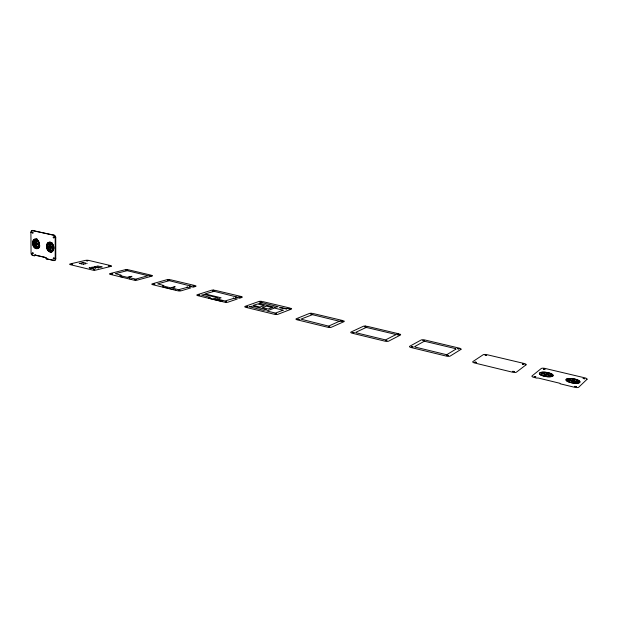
<?xml version="1.0" encoding="UTF-8"?>
<svg xmlns="http://www.w3.org/2000/svg" width="618" height="618" viewBox="0 0 618 618"><rect width="100%" height="100%" fill="white"/><g stroke="black" fill="none" stroke-linecap="round" stroke-linejoin="round"><path stroke-width="0.93" d="M33.457 242.913L33.511 242.356A3.685 2.511 76.4 0 1 35.319 240.255L36.277 240.17L35.867 240.147A3.677 2.511 76.4 0 0 34.06 242.248L33.457 242.913L36.3 243.299L34.005 242.804M49.757 243.515C48.768 244.998 50.576 247.192 49.734 246.713L47.416 246.173L47.47 245.609A3.723 2.572 76.3 0 1 49.332 243.492L50.297 243.399L50.321 246.845L52.646 247.393L52.592 246.806A3.723 2.572 76.3 0 0 50.707 243.809L50.282 243.631L50.83 243.523L50.861 246.736L53.187 247.277M47.416 246.173L48.019 245.5A3.716 2.572 76.3 0 1 49.88 243.384L50.297 243.399M35.728 243.446L35.736 240.271M36.848 244.18L36.277 244.326L38.579 244.821L38.532 245.377A3.685 2.511 76.4 0 1 36.709 247.478L36.3 247.455L36.277 244.326L38.37 244.535M50.274 246.597L47.965 246.057M171.874 289.17L171.889 289.139M170.383 288.861L170.56 288.822M32.8 232.067L33.102 233.117M166.003 287.795L166.033 287.834M129.394 278.842L129.409 278.818M98.324 267.872L97.907 267.841L98.347 267.841M83.391 262.519L82.99 262.48L83.422 262.495M54.036 236.787L54.036 237.845M33.048 252.716L33.055 253.743M54.067 257.783L54.067 258.826M45.454 257.721A0.919 0.633 75.7 0 1 46.118 258.78L54.175 260.487A2.225 1.545 75.7 0 0 55.767 258.71L55.744 237.698A2.248 1.56 76.7 0 0 54.137 235.157L32.43 230.522A2.209 1.506 76.9 0 0 30.9 232.329L31.062 252.994A2.194 1.491 76 0 0 32.623 255.497L34.708 255.752A0.912 0.626 75.9 0 1 35.342 255.025L46.002 257.606L34.801 255.141A0.919 0.626 75.9 0 0 34.16 255.867M53.635 260.603A2.233 1.545 75.7 0 0 55.218 258.834L55.767 258.71M46.118 258.78L53.333 260.278M163.044 287.061L162.905 286.961M32.623 255.497L33.163 255.381M34.801 255.141L35.342 255.025M53.187 248.003L50.297 247.602L52.646 248.112L52.592 248.675A3.723 2.572 76.3 0 1 50.722 250.784L50.305 250.761L50.29 247.347L47.424 246.891L47.478 247.478A3.723 2.572 76.3 0 0 49.355 250.468L50.313 250.522L49.896 250.352A3.716 2.572 76.3 0 1 48.026 247.362L47.965 246.783M50.305 250.761L51.263 250.676A3.716 2.572 76.3 0 0 52.87 249.371M50.305 246.821L50.861 246.736M35.782 247.331L36.323 247.223L35.914 247.053A3.677 2.511 76.4 0 1 34.067 244.102L34.013 243.523L33.526 244.21A3.685 2.511 76.4 0 0 35.365 247.161L35.782 247.331L35.759 244.203L33.465 243.631M36.3 247.455L37.258 247.362A3.677 2.511 76.4 0 0 37.876 247.154M131.178 279.282L131.333 279.274M35.728 244.156L36.307 244.095M38.362 243.824L36.269 243.531L36.253 240.394L37.211 240.456M36.848 243.469L36.284 243.554L38.579 244.11L38.517 243.523A3.685 2.511 76.4 0 0 36.663 240.564L36.253 240.394M32.43 230.522L53.596 235.257A2.248 1.56 76.7 0 1 55.203 237.806L55.744 237.698M53.596 235.257L54.137 235.157M30.9 232.329L31.448 232.221M172.77 289.355L172.862 289.463M121.978 277.011L121.947 277.111M97.945 266.057L97.93 265.956M87.045 263.361L87.115 263.461M165.083 287.494L165.13 287.594M83.337 264.234L83.345 264.334M48.737 246.961L50.29 247.347M49.734 247.432L49.772 250.638M36.802 240.286L36.817 243.422M36.825 244.218L36.841 247.347M50.838 247.494L50.846 250.653M55.203 237.806L55.218 258.834M46.466 257.976A0.919 0.633 75.7 0 1 46.659 258.656M32.963 255.311A2.194 1.491 76 0 1 32.391 254.91M31.827 253.998A2.194 1.491 76 0 1 31.734 253.72M31.564 231.426A2.209 1.506 76.9 0 1 32.986 230.421M35.69 248.197A4.967 3.391 76.4 0 1 34.847 247.517M36.532 238.927A4.967 3.391 76.4 0 1 37.443 239.297M39.058 247.748A4.967 3.391 76.4 0 1 37.497 248.629M52.368 251.665A5.021 3.469 76.3 0 1 49.656 251.511M47.007 246.196A5.021 3.469 76.3 0 1 47.122 244.967M48.042 242.998A5.021 3.469 76.3 0 1 48.776 242.395M49.633 242.101A5.021 3.469 76.3 0 1 50.56 242.148M51.487 242.526A5.021 3.469 76.3 0 1 52.352 243.214M51.248 243.701A3.716 2.572 76.3 0 1 52.445 244.906M53.565 250.074A4.836 3.337 76.3 0 1 49.695 251.348M47.138 246.227A4.836 3.337 76.3 0 1 47.254 245.045M48.134 243.144A4.836 3.337 76.3 0 1 48.845 242.565M51.456 242.696A4.836 3.337 76.3 0 1 52.291 243.361M53.001 244.272A4.836 3.337 76.3 0 1 53.557 245.377M53.905 246.59A4.836 3.337 76.3 0 1 53.905 249.023M35.72 248.034A4.782 3.268 76.4 0 1 34.909 247.378M36.532 239.104A4.782 3.268 76.4 0 1 37.404 239.467M39.83 245.725A4.782 3.268 76.4 0 1 39.498 246.767M38.965 247.602A4.782 3.268 76.4 0 1 38.27 248.173M38.386 241.653A3.677 2.511 76.4 0 1 38.803 242.495M38.818 246.072A3.677 2.511 76.4 0 1 38.409 246.713M259.066 303.33L275.118 307.362L278.17 306.698L262.132 302.689L259.089 303.284M128.25 277.405L135.721 279.127L148.065 275.698L127.2 270.684L115.265 273.643L121.159 275.188L119.853 275.52L127.169 277.297L131.966 276.331L128.25 277.405M167.617 280.047L169.162 280.417L170.56 279.776L194.778 285.508C190.383 285.755 194.523 286.86 195.574 285.732A2.387 0.618 2.2 0 1 195.527 286.466L193.218 287.169L189.44 286.265L191.008 286.296A2.711 0.703 2.2 0 0 191.325 286.204L169.309 280.688L157.644 283.855L163.924 285.531L162.658 285.895L170.437 287.779L175.157 286.729L171.557 287.934L178.563 289.718L187.432 287.308L186.984 286.999L190.769 287.903L181.19 290.8A2.433 0.641 2 0 1 177.768 290.792L152.646 284.682A2.395 0.618 1.6 0 1 152.352 283.801L166.96 279.691A2.348 0.595 1.9 0 1 169.664 279.599L167.617 280.047M253.388 305.354L259.954 307.061L264.218 305.671L257.675 303.986L253.411 305.315M448.22 355.458L446.775 355.296L448.22 355.458M249.533 306.737L263.592 310.352L266.659 309.695L252.615 306.095L249.533 306.737M179.892 290.336L178.679 290.336L179.892 290.336M241.066 297.011L239.143 297.219L238.687 296.825L240.92 296.431L215.157 290.336C213.959 291.789 210.112 290.614 214.207 290.143A2.41 0.633 2.5 0 0 211.472 290.251L197.297 294.709A2.464 0.664 2.3 0 0 197.76 295.651L224.519 302.163A2.503 0.688 2.7 0 0 228.019 302.156L237.266 299.019L233.241 298.054L233.728 298.424L224.975 300.981L217.652 299.104L221.105 297.791L204.991 293.913L214.199 291.325L237.521 297.188A2.789 0.749 2.9 0 1 237.219 297.289L235.612 297.258L239.629 298.216L241.854 297.459A2.449 0.664 3 0 0 241.777 296.671L241.066 297.011M149.038 275.636L150.545 275.999L152.128 275.45A2.325 0.579 1.6 0 1 151.958 276.13L137.219 280.132A2.372 0.603 1.3 0 1 133.867 280.116L110.243 274.369A2.341 0.579 1 0 1 110.097 273.55L125.06 269.749A2.294 0.556 1.3 0 1 127.725 269.672C123.592 270.112 127.084 271.063 128.575 269.842L151.379 275.234L149.038 275.636M32.074 232.453C32.453 234.546 33.31 231.364 32.074 232.453M32.229 253.141C32.607 255.219 33.465 252.082 32.229 253.141M53.21 237.219C53.596 239.344 54.492 236.115 53.21 237.219M53.241 258.216C53.619 260.325 54.523 257.142 53.241 258.216M413.025 346.922L411.619 346.768L413.025 346.922M154.786 284.249L153.604 284.203L154.786 284.249M217.737 297.837L213.187 298.88L222.31 301.097L221.46 301.306L208.505 298.162L210.421 297.474L201.468 295.141L204.458 294.485L217.737 297.837M339.406 321.252L329.247 325.817A1.336 0.386 4.6 0 1 327.424 325.825L300.842 319.158L312.453 314.693L339.406 321.252M364.365 326.659L366.35 327.231L367.301 326.35L398.695 333.782L398.062 334.106A1.367 0.402 5.9 0 0 396.578 334.438A1.367 0.402 5.9 0 0 398.548 334.902A1.367 0.402 5.9 0 0 398.888 334.299L399.761 334.075A2.735 0.796 5.9 0 1 400.371 335.072L388.66 341.136A2.796 0.834 5.7 0 1 384.921 341.167L352.136 333.195A2.727 0.811 5.1 0 1 351.047 332.005L363.322 326.281A2.673 0.772 5.3 0 1 366.173 326.119L364.365 326.659M386.86 340.58L385.47 340.479L386.86 340.58M136.022 279.699L134.84 279.691L136.022 279.699M340.379 320.966L342.295 321.522L343.538 320.765A2.626 0.749 4.8 0 1 343.948 321.684L331.395 327.239A2.681 0.788 4.6 0 1 327.741 327.262L297.181 319.83A2.626 0.757 4 0 1 296.323 318.733L309.348 313.473A2.572 0.726 4.2 0 1 312.16 313.334L311.796 313.658C308.112 313.712 313.388 315.118 313.226 313.55L342.55 320.495L340.379 320.966M422.982 340.479L424.35 340.688L422.982 340.479M112.406 273.975L111.24 273.967L112.406 273.975M354.114 332.639L352.778 332.484L354.114 332.639M109.811 266.003L108.675 265.995L109.795 266.034M286.86 308.768L286.744 308.892A2.881 0.803 3.7 0 1 286.458 309L280 307.834L279.622 307.324A2.874 0.796 3.7 0 1 279.83 307.246L286.86 308.768M283.121 310.19L275.474 313.063L266.783 310.962L274.492 308.081L283.121 310.19M94.739 269.687L93.596 269.641L94.739 269.687M95.798 267.996L91.927 267.223L95.798 267.996M93.163 268.637L89.247 267.803L93.163 268.637M272.291 307.602L268.212 309.015L262.465 307.586L266.559 306.142L272.291 307.602M329.742 326.729L328.428 326.582L329.742 326.729M87.717 260.765L86.597 260.757L87.717 260.765M584.736 378.749L583.168 378.51L584.736 378.749M287.864 308.498L289.641 309.015L290.993 308.32A2.534 0.703 3.8 0 1 291.232 309.178L277.976 314.284A2.588 0.734 3.6 0 1 274.4 314.292L245.833 307.347A2.542 0.711 3.1 0 1 245.191 306.327L258.834 301.491A2.487 0.68 3.3 0 1 261.615 301.368C257.598 301.816 261.514 303.191 262.619 301.569L290.074 308.065L287.864 308.498M576.385 386.613L574.779 386.358L576.385 386.613M578.239 381.685L573.628 380.835L574.902 379.661L575.675 379.885A5.338 1.607 9.4 0 1 578.239 381.685M457.567 348.668L458.965 348.892L457.567 348.668M72.484 264.288L71.356 264.249L72.484 264.288M567.826 379.8L567.695 380.039A5.338 1.607 9.4 0 0 570.221 381.847L570.993 382.071L572.291 380.889L567.826 379.8M299.205 319.321L297.915 319.274L299.205 319.321M551.418 375.257L546.945 374.446L548.282 373.303L549.031 373.511A5.214 1.576 8.9 0 1 551.418 375.257M544.937 369.309L543.415 369.07L544.937 369.309M541.26 373.426L541.113 373.651A5.214 1.576 8.9 0 0 543.469 375.404L544.219 375.62L545.594 374.477L541.26 373.426M535.775 376.764L534.222 376.516L535.775 376.764M276.455 313.797L275.172 313.759L276.455 313.797M523.894 364.319L522.403 364.087L523.894 364.319M514.33 371.557L512.801 371.318L514.33 371.557M247.903 306.876L246.644 306.783L247.903 306.876M486.644 355.481L485.2 355.257L486.644 355.481M476.385 362.357L474.91 362.125L476.385 362.357M226.605 301.708L225.369 301.669L226.605 301.708M199.861 295.226L198.641 295.134L199.861 295.226M586.984 379.352L578.68 387.239A3.26 0.997 9.6 0 1 574.694 387.316L560.086 383.77A1.344 0.409 9.3 0 0 559.197 383.114L538.633 378.123A1.321 0.402 8.9 0 0 536.996 378.154L534.022 377.428A3.144 0.966 8.8 0 1 532.044 375.922L541.275 368.506A3.075 0.919 8.8 0 1 545.099 368.444L584.79 377.837A3.183 0.942 9.5 0 1 586.984 379.352M573.303 381.128L572.013 382.31L572.847 382.48A5.338 1.607 9.4 0 0 577.482 382.387L577.822 382.194L573.342 381.128M573.898 379.421L572.546 380.595L568.12 379.529L568.46 379.344A5.338 1.607 9.4 0 1 573.064 379.259L573.898 379.421M175.195 289.958L175.188 289.935M173.704 289.649L173.735 289.641M169.301 288.583L169.687 288.606L169.301 288.583M167.493 288.088L167.092 288.073L167.493 288.073M546.575 374.717L545.207 375.86L546.026 376.022A5.214 1.576 8.9 0 0 550.623 375.937L550.97 375.752L546.575 374.717M547.301 373.063L545.941 374.191L541.577 373.164L541.924 372.986A5.214 1.576 8.9 0 1 546.49 372.909L547.301 373.063M525.988 364.875L516.463 372.136A3.09 0.95 8.4 0 1 512.546 372.206L474.554 362.967A2.997 0.919 7.6 0 1 472.886 361.569L483.206 354.724A2.935 0.873 7.6 0 1 486.953 354.678L524.11 363.477A3.02 0.896 8.4 0 1 525.988 364.875M128.003 278.54L128.003 278.54M122.843 277.289L122.843 277.289M120.788 276.787L120.819 276.779M101.622 266.922L102.024 266.961L101.622 266.922M93.998 266.868L94.407 266.899L93.998 266.868M460.897 349.433L450.182 356.061A2.928 0.888 7 0 1 446.358 356.107L411.117 347.54A2.851 0.857 6.3 0 1 409.749 346.25L421.136 340A2.789 0.819 6.4 0 1 424.798 339.962L459.344 348.143A2.866 0.85 7.1 0 1 460.897 349.433M455.852 349.162L447.301 354.384A1.46 0.44 7 0 1 445.393 354.415L415.489 347.161A1.421 0.433 6.3 0 1 414.794 346.52L423.778 341.53A1.398 0.417 6.4 0 1 425.617 341.515L455.08 348.513A1.437 0.425 7 0 1 455.852 349.162M79.297 263.33L79.707 263.361L79.297 263.33M395.497 334.809L386.165 339.591A1.391 0.417 5.7 0 1 384.303 339.606L356.478 332.863A1.367 0.402 5.2 0 1 355.922 332.268L365.617 327.702A1.344 0.386 5.3 0 1 367.416 327.694L394.871 334.214A1.367 0.402 5.8 0 1 395.497 334.809M110.923 266.397L95.844 270.089A2.317 0.564 0.8 0 1 92.561 270.074L70.305 264.659A2.287 0.541 0.6 0 1 70.282 263.894L85.547 260.371A2.24 0.525 0.8 0 1 88.706 260.402L110.776 265.624A2.271 0.541 1.1 0 1 110.923 266.397M541.152 375.203A7.045 2.124 8.9 0 0 552.925 376.053A7.045 2.124 8.9 0 0 544.736 372.16A7.045 2.124 8.9 0 0 541.152 375.203M567.865 381.638A7.207 2.171 9.4 0 0 579.823 382.503A7.207 2.171 9.4 0 0 571.225 378.486A7.207 2.171 9.4 0 0 567.865 381.638M568.05 381.607A6.937 2.086 9.4 0 0 579.56 382.442A6.937 2.086 9.4 0 0 571.295 378.571A6.937 2.086 9.4 0 0 568.05 381.607M541.345 375.172A6.783 2.047 8.9 0 0 552.677 375.991A6.783 2.047 8.9 0 0 544.79 372.245A6.783 2.047 8.9 0 0 541.345 375.172M96.053 267.393A2.858 0.688 0.9 0 0 100.788 267.115A2.858 0.688 0.9 0 0 97.165 266.25A2.858 0.688 0.9 0 0 96.053 267.393M81.306 263.847A2.835 0.672 0.7 0 0 86.026 263.577A2.835 0.672 0.7 0 0 82.48 262.735A2.835 0.672 0.7 0 0 81.306 263.847M32.638 241.808A4.967 3.391 76.4 0 0 36.949 248.737A4.967 3.391 76.4 0 0 38.486 241.035A4.967 3.391 76.4 0 0 32.638 241.808M46.582 245.052A5.021 3.469 76.3 0 0 50.962 252.067A5.021 3.469 76.3 0 0 52.561 244.288A5.021 3.469 76.3 0 0 46.582 245.052M46.713 245.13A4.836 3.337 76.3 0 0 50.931 251.881A4.836 3.337 76.3 0 0 52.468 244.396A4.836 3.337 76.3 0 0 46.713 245.13M32.762 241.885A4.79 3.268 76.4 0 0 36.918 248.56A4.79 3.268 76.4 0 0 38.393 241.144A4.79 3.268 76.4 0 0 32.762 241.885"/></g></svg>
